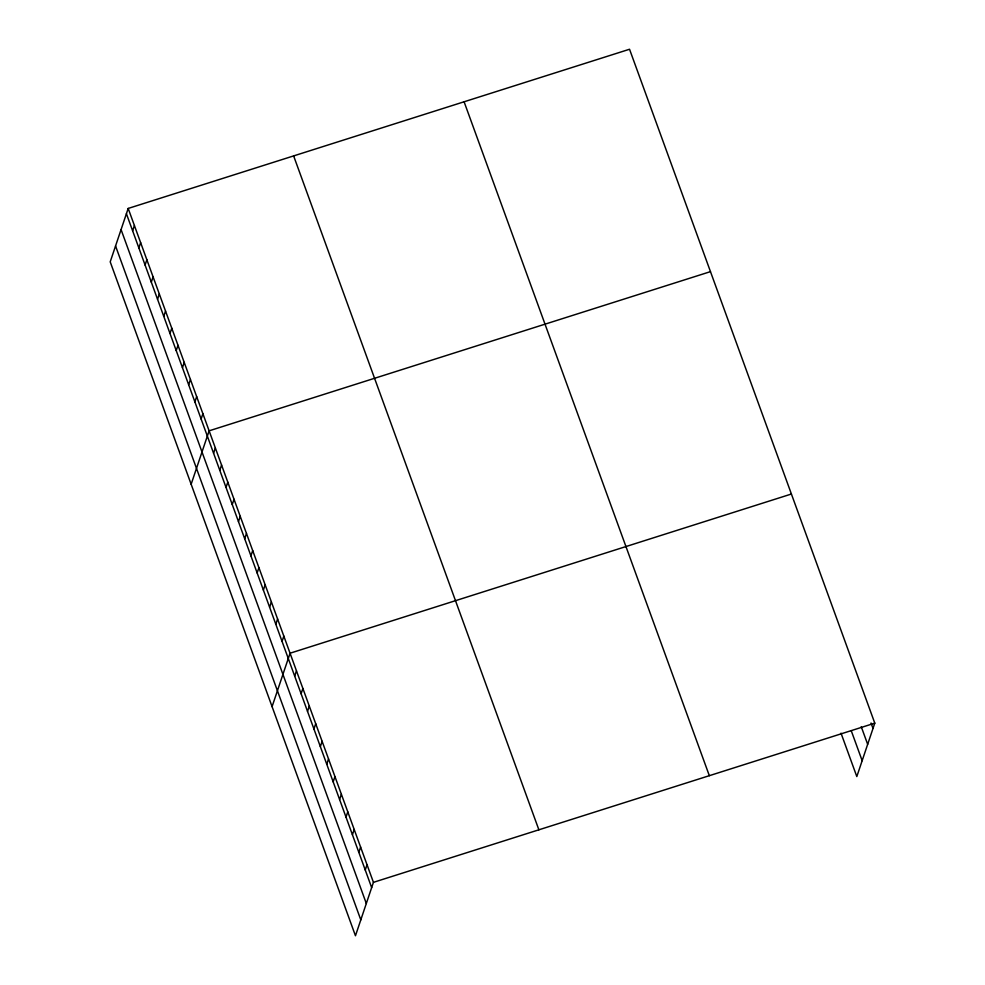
<?xml version="1.0" encoding="UTF-8"?>
<svg xmlns="http://www.w3.org/2000/svg" width="985" height="985" viewBox="0 0 985 985"><rect width="100%" height="100%" fill="white"/><g stroke="black" fill="none" stroke-linecap="round" stroke-linejoin="round"><path stroke-width="1.48" d="M128.185 208.438L110.209 261.85L355.462 935.75L373.438 882.338L128.185 208.438L629.538 49.25L874.791 723.15L856.815 776.562L841.018 733.172M132.63 230.822L134.416 225.54M138.86 247.937L140.633 242.655M145.09 265.039L146.863 259.757M151.308 282.141L153.094 276.871M157.538 299.255L159.311 293.973M163.769 316.357L165.542 311.075M169.986 333.472L171.772 328.19M176.216 350.574L177.989 345.292M182.447 367.676L184.22 362.394M188.664 384.79L190.45 379.508M194.895 401.892L196.668 396.61M201.112 419.007L202.898 413.725M191.152 484.238L209.115 430.827L710.468 271.638M213.573 453.211L215.346 447.929M219.79 470.325L221.576 465.043M226.021 487.427L227.794 482.145M232.251 504.529L234.024 499.26M238.469 521.644L240.254 516.362M244.699 538.746L246.472 533.464M250.916 555.86L252.702 550.578M257.147 572.962L258.92 567.68M263.377 590.064L265.15 584.782M269.594 607.179L271.38 601.897M275.825 624.281L277.598 618.999M282.055 641.395L283.828 636.113M272.082 706.627L290.058 653.215L791.398 494.027M294.687 676.116L296.473 670.847M301.102 693.748L302.887 688.466M307.517 711.367L309.29 706.085M313.932 728.999L315.705 723.716M320.347 746.618L322.12 741.336M326.761 764.249L328.534 758.967M333.176 781.868L334.949 776.586M339.591 799.5L341.364 794.218M346.006 817.119L347.779 811.837M352.421 834.751L354.194 829.468M358.835 852.37L360.608 847.088M365.25 870.001L367.023 864.719M373.438 882.338L874.791 723.15M871.036 723.015L873.005 728.432M861.247 726.696L867.662 744.315M851.299 730.858L862.158 760.679M464.095 101.787L709.335 775.688M293.628 155.901L538.881 829.813M126.412 213.72L371.665 887.62M121.069 229.603L366.321 903.504M115.553 245.967L360.805 919.867"/></g></svg>
